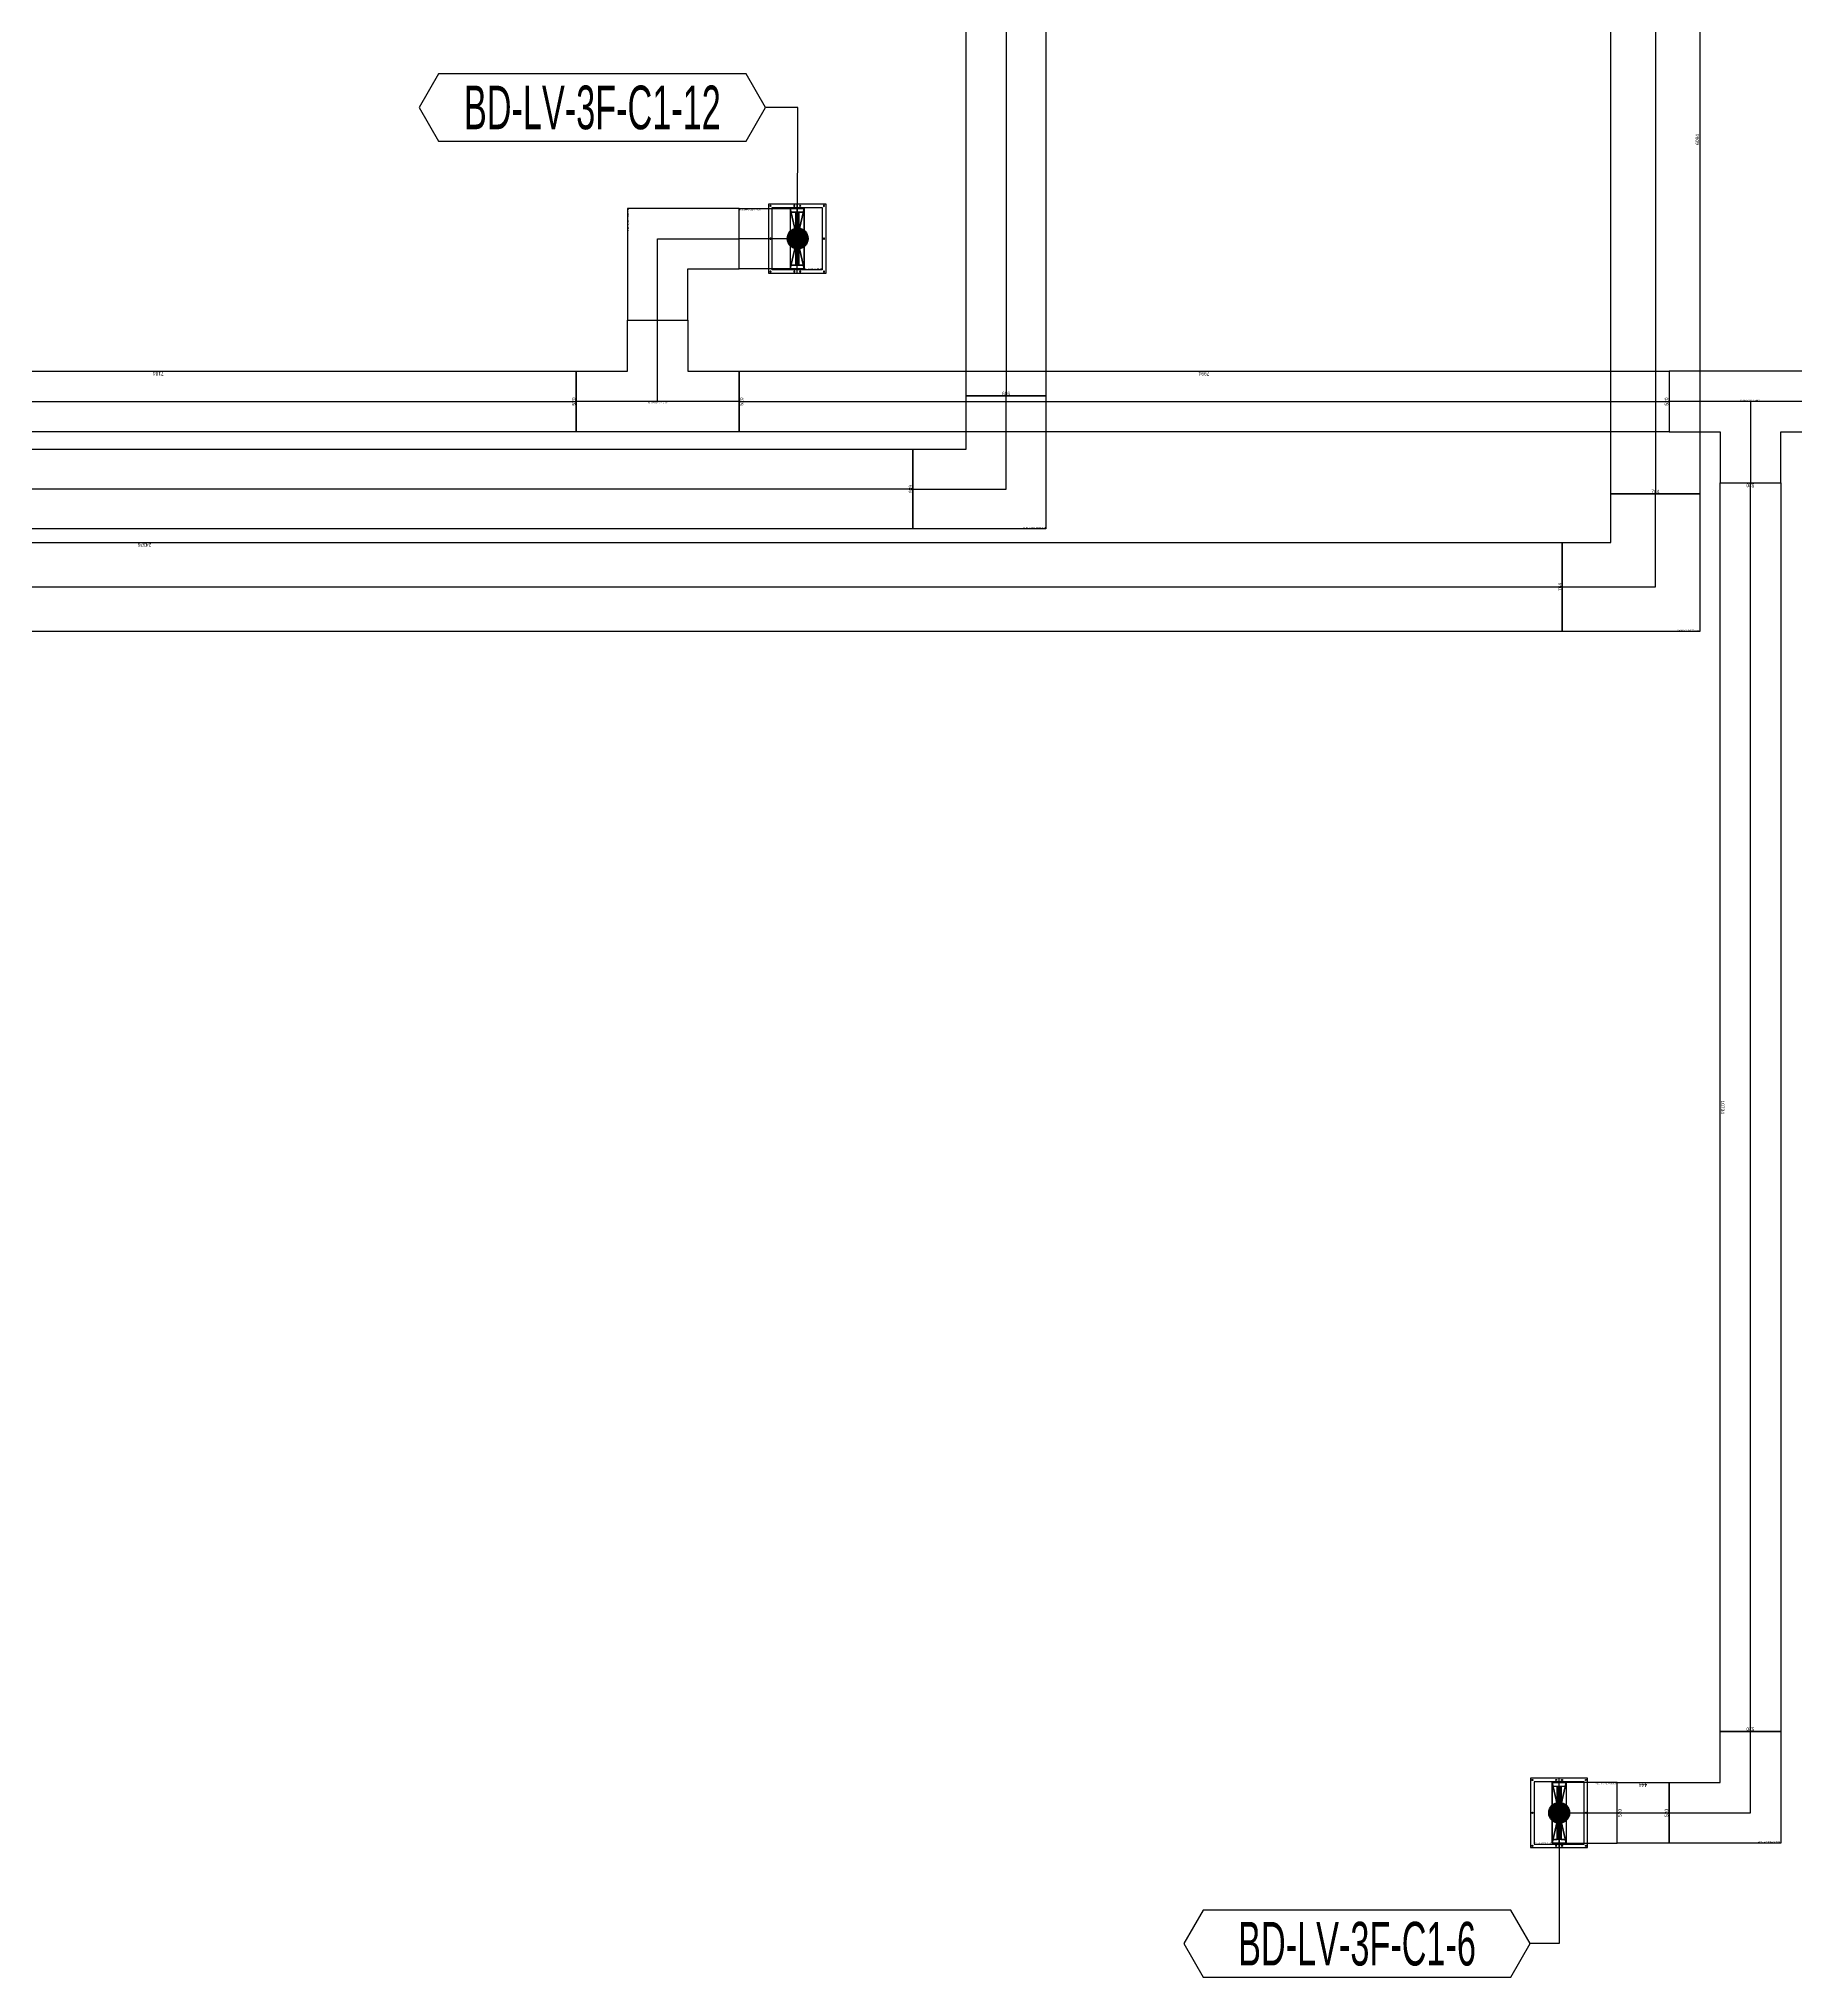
# Model space of a CAD drawing. Header units: millimetres. Extents: x 28486 to 374549, y -351975 to 868946.
# Drawn here: x 111388 to 126488, y 469809 to 486474 of the extents above; entities that cross this region are included whole.
import ezdxf
from ezdxf.enums import TextEntityAlignment as Align

# ---------------------------------------------------------------- set-up
doc = ezdxf.new("R2010")
doc.units = ezdxf.units.MM
doc.header["$LTSCALE"] = 150
doc.layers.get('Defpoints').update_dxf_attribs({"color": 150})
for name, color, linetype in [('-----27 Bus Duct_LV_380-220V_IT BACK UP', 2, 'Continuous'), ('-----27 Bus Duct_LV_380-220V_LOAD BANK', 7, 'Continuous'), ('-----29 주기', 1, 'Continuous'), ('-----30 Text', 2, 'Continuous'), ('-----99 Cable Schedule', 2, 'Continuous')]:
    doc.layers.add(name, color=color, linetype=linetype)
doc.styles.add('ELEC', font='')
doc.styles.get("Standard").update_dxf_attribs({"font": ''})
doc.styles.get('ELEC').set_extended_font_data('Dotum')
doc.styles.get('Standard').set_extended_font_data('Dotum')
doc.dimstyles.new('전기통신참고용-치수', dxfattribs={"dimscale": 15, "dimtxt": 2, "dimasz": 0, "dimexe": 0, "dimexo": 0, "dimgap": 0.4, "dimtad": 4, "dimdec": 0, "dimzin": 0, "dimdsep": 46, "dimtxsty": 'Standard', "dimblk": 'NONE', "dimcen": 0, "dimse1": 1, "dimse2": 1, "dimsd1": 1, "dimsd2": 1, "dimclrd": 8, "dimclre": 8, "dimclrt": 8, "dimadec": 0, "dimazin": 0, "dimtfac": 1, "dimtdec": 0, "dimtix": 1, "dimtmove": 2, "dimatfit": 0, "dimldrblk": 'NONE', "dimfxl": 2, "dimtolj": 1, "dimtzin": 0, "dimarcsym": 0})

# ---------------------------------------------------------------- blocks, each defined once
blk = doc.blocks.new('*D179')
at = {"layer": 'Defpoints', "color": 0, "transparency": 16777216}
for p in [(4.447997525858227e-12, 25668.00000112668), (686.0000000000044, 25668.00000112668), (686.0000000000044, 25668.00000112668)]:
    blk.add_point(p, dxfattribs=at)
at = {"color": 0, "transparency": 16777216, "insert": (343.0000000000044, 25646.97964834514), "char_height": 30, "attachment_point": 5}
blk.add_mtext('\\A1;{\\C0;686}', dxfattribs=at)
blk = doc.blocks.new('_None')
blk = doc.blocks.new('*D180')
at = {"layer": 'Defpoints', "color": 0, "transparency": 16777216}
for p in [(686.0000000000047, 25668.0000011267), (686.000000000098, 25668.0000011267), (686.0000000000016, 7716.000000019751)]:
    blk.add_point(p, dxfattribs=at)
at = {"color": 0, "transparency": 16777216, "insert": (664.9796472185578, 16692.00000057322), "char_height": 30, "attachment_point": 5, "rotation": 90}
blk.add_mtext('\\A1;{\\C0;17952}', dxfattribs=at)
blk = doc.blocks.new('*D181')
at = {"layer": 'Defpoints', "color": 0, "transparency": 16777216}
for p in [(1.35003119794419e-12, 7716.000000019747), (686.0000000000014, 7716.000000019747), (686.0000000000014, 7716.000000019747)]:
    blk.add_point(p, dxfattribs=at)
at = {"color": 0, "transparency": 16777216, "insert": (343.0000000000014, 7737.020352801293), "char_height": 30, "attachment_point": 5}
blk.add_mtext('\\A1;{\\C0;686}', dxfattribs=at)
blk = doc.blocks.new('*D175')
at = {"layer": 'Defpoints', "color": 0, "transparency": 16777216}
for p in [(1.662670001678634e-12, 8791.584995206606), (686.0000000000016, 8791.584995206606), (686.0000000000016, 8791.584995206606)]:
    blk.add_point(p, dxfattribs=at)
at = {"color": 0, "transparency": 16777216, "insert": (343.0000000000016, 8770.564642425059), "char_height": 30, "attachment_point": 5}
blk.add_mtext('\\A1;{\\C0;686}', dxfattribs=at)
blk = doc.blocks.new('*D176')
at = {"layer": 'Defpoints', "color": 0, "transparency": 16777216}
for p in [(686.0000000000018, 8791.58499520661), (686.0000000000924, 8791.58499520661), (686, -460.4137197933744)]:
    blk.add_point(p, dxfattribs=at)
at = {"color": 0, "transparency": 16777216, "insert": (664.9796472185477, 4165.585637706617), "char_height": 30, "attachment_point": 5, "rotation": 90}
blk.add_mtext('\\A1;{\\C0;9252}', dxfattribs=at)
blk = doc.blocks.new('*D177')
at = {"layer": 'Defpoints', "color": 0, "transparency": 16777216}
for p in [(-2.273736754432321e-13, -460.4137197933742), (685.9999999999998, -460.4137197933742), (685.9999999999998, -460.4137197933742)]:
    blk.add_point(p, dxfattribs=at)
at = {"color": 0, "transparency": 16777216, "insert": (342.9999999999998, -439.3933670118274), "char_height": 30, "attachment_point": 5}
blk.add_mtext('\\A1;{\\C0;686}', dxfattribs=at)
blk = doc.blocks.new('*D235')
at = {"layer": 'Defpoints', "color": 0, "transparency": 16777216}
for p in [(8.384404281969182e-13, 5289.427260535653), (520.0000000000007, 5289.427260535653), (520.0000000000007, 5289.427260535653)]:
    blk.add_point(p, dxfattribs=at)
at = {"color": 0, "transparency": 16777216, "insert": (260.0000000000007, 5268.406907754106), "char_height": 30, "attachment_point": 5}
blk.add_mtext('\\A1;{\\C0;520}', dxfattribs=at)
blk = doc.blocks.new('*D236')
at = {"layer": 'Defpoints', "color": 0, "transparency": 16777216}
for p in [(520.0000000000009, 5289.427260535655), (520.0000000001016, 5289.427260535655), (519.9999999999999, -1894.495851844458)]:
    blk.add_point(p, dxfattribs=at)
at = {"color": 0, "transparency": 16777216, "insert": (498.979647218556, 1697.465704345598), "char_height": 30, "attachment_point": 5, "rotation": 90}
blk.add_mtext('\\A1;{\\C0;7184}', dxfattribs=at)
blk = doc.blocks.new('*D237')
at = {"layer": 'Defpoints', "color": 0, "transparency": 16777216}
for p in [(-3.410605131648481e-13, -1894.495851844457), (519.9999999999997, -1894.495851844457), (519.9999999999997, -1894.495851844457)]:
    blk.add_point(p, dxfattribs=at)
at = {"color": 0, "transparency": 16777216, "insert": (259.9999999999997, -1873.475499062911), "char_height": 30, "attachment_point": 5}
blk.add_mtext('\\A1;{\\C0;520}', dxfattribs=at)
blk = doc.blocks.new('*U42')
at = {"color": 0}
blk.add_lwpolyline([(-260.0000000000036, -260), (-260.0000000000036, -700), (259.9999999999964, -700), (259.9999999999964, -260), (699.9999999999964, -260), (699.9999999999964, 260), (-700.0000000000036, 260), (-700.0000000000036, -260)], close=True, dxfattribs=at)
at = {"color": 1}
for points in [[(700, 0), (-700, 0)], [(0, 0), (0, -700)]]:
    blk.add_lwpolyline(points, dxfattribs=at)
at = {"color": 0, "style": 'ELEC'}
blk.add_text('BD TEE(HORIZ)-AL 4000A', height=10, dxfattribs=at).set_placement((-3.637978807091713e-12, 10), align=Align.MIDDLE)
blk = doc.blocks.new('*D251')
at = {"layer": 'Defpoints', "color": 0, "transparency": 16777216}
for p in [(2.096101070492296e-12, 12266.25923804597), (520.0000000000022, 12266.25923804597), (520.0000000000022, 12266.25923804597)]:
    blk.add_point(p, dxfattribs=at)
at = {"color": 0, "transparency": 16777216, "insert": (260.0000000000021, 12245.23888526442), "char_height": 30, "attachment_point": 5}
blk.add_mtext('\\A1;{\\C0;520}', dxfattribs=at)
blk = doc.blocks.new('*D252')
at = {"layer": 'Defpoints', "color": 0, "transparency": 16777216}
for p in [(520.0000000000024, 12266.25923804597), (520.0000000001066, 12266.25923804597), (520.0000000000006, 1532.653160475342)]:
    blk.add_point(p, dxfattribs=at)
at = {"color": 0, "transparency": 16777216, "insert": (498.9796472185628, 6899.456199260656), "char_height": 30, "attachment_point": 5, "rotation": 90}
blk.add_mtext('\\A1;{\\C0;10734}', dxfattribs=at)
blk = doc.blocks.new('*D253')
at = {"layer": 'Defpoints', "color": 0, "transparency": 16777216}
for p in [(2.700062395888381e-13, 1532.653160475342), (520.0000000000003, 1532.653160475342), (520.0000000000003, 1532.653160475342)]:
    blk.add_point(p, dxfattribs=at)
at = {"color": 0, "transparency": 16777216, "insert": (260.0000000000003, 1553.673513256889), "char_height": 30, "attachment_point": 5}
blk.add_mtext('\\A1;{\\C0;520}', dxfattribs=at)
blk = doc.blocks.new('*U23')
at = {"color": 1}
for p, q in [((60, 260), (-60, -260)), ((-60, 260), (60, -260))]:
    blk.add_line(p, q, dxfattribs=at)
at = {"color": 0}
blk.add_line((-3.637978807091713e-12, -298.4999999999964), (-3.637978807091713e-12, 298.5000000000036), dxfattribs=at)
for points in [[(-245.0000000000036, -298.4999999999964), (244.9999999999964, -298.4999999999964), (244.9999999999964, 298.5000000000036), (-245.0000000000036, 298.5000000000036)], [(-215.0000000000036, -267.4999999999964), (214.9999999999964, -267.4999999999964), (214.9999999999964, 267.5000000000036), (-215.0000000000036, 267.5000000000036)]]:
    blk.add_lwpolyline(points, close=True, dxfattribs=at)
at = {"color": 1}
blk.add_lwpolyline([(60, -260), (-60, -260), (-60, 260), (60, 260)], close=True, dxfattribs=at)
for points in [[(-60, 14, -0.414213562373095), (-58, 16), (-17.19999999999709, 16, 0.4142135623730951), (-16.19999999999709, 17), (-16.19999999999709, 227, 0.4142135623730951), (-17.19999999999709, 228), (-58, 228, -0.414213562373095), (-60, 230), (-60, 260, -0.4142135623730951), (-59, 259), (-59, 230, 0.4142135623730951), (-58, 229), (58, 229, 0.4142135623730951), (59, 230), (59, 259, -0.4142135623730951), (60, 260), (60, 230, -0.414213562373095), (58, 228), (17.19999999999709, 228, 0.4142135623730951), (16.19999999999709, 227), (16.19999999999709, 17, 0.4142135623730951), (17.19999999999709, 16), (58, 16, -0.414213562373095), (60, 14), (60.00000000000728, 2, -0.4142135623730951), (59.00000000000728, 3), (59, 14, 0.414213562373095), (58, 15), (-58, 15, 0.4142135623730951), (-59, 14), (-58.99999999999272, 3, -0.4142135623730951), (-59.99999999999272, 2), (-59.99999999999272, 2), (-59.99999999999272, 2), (-59.99999999999272, 2)], [(-15.19999999999709, 17), (-15.19999999999709, 227, -0.414213562373095), (-14.19999999999709, 228), (14.19999999999709, 228, -0.414213562373095), (15.19999999999709, 227), (15.19999999999709, 17, -0.414213562373095), (14.19999999999709, 16), (-14.19999999999709, 16, -0.414213562373095)], [(-14.19999999999709, 18), (-14.19999999999709, 226, -0.414213562373095), (-13.19999999999709, 227), (-8.85000000000582, 227, -0.414213562373095), (-7.850000000005821, 226), (-7.850000000005821, 18, -0.414213562373095), (-8.85000000000582, 17), (-13.19999999999709, 17, -0.414213562373095)], [(-6.849999999998545, 18), (-6.849999999998545, 226, -0.414213562373095), (-5.849999999998545, 227), (-1.500000000007276, 227, -0.414213562373095), (-0.500000000007276, 226), (-0.500000000007276, 18, -0.414213562373095), (-1.500000000007276, 17), (-5.849999999998545, 17, -0.414213562373095)], [(0.500000000007276, 18), (0.500000000007276, 226, -0.414213562373095), (1.500000000007276, 227), (5.849999999998545, 227, -0.414213562373095), (6.849999999998545, 226), (6.849999999998545, 18, -0.414213562373095), (5.849999999998545, 17), (1.500000000007276, 17, -0.414213562373095)], [(7.850000000005821, 18), (7.850000000005821, 226, -0.414213562373095), (8.85000000000582, 227), (13.19999999999709, 227, -0.414213562373095), (14.19999999999709, 226), (14.19999999999709, 18, -0.414213562373095), (13.19999999999709, 17), (8.85000000000582, 17, -0.414213562373095)], [(-60, -230, -0.414213562373095), (-58, -228), (-17.19999999999709, -228, 0.4142135623730951), (-16.19999999999709, -227), (-16.19999999999709, -17, 0.4142135623730951), (-17.19999999999709, -16), (-58, -16, -0.414213562373095), (-60, -14), (-59.99999999999272, 0, -0.4142135623730951), (-58.99999999999272, -1), (-59, -14, 0.4142135623730951), (-58, -15), (58, -15, 0.4142135623730951), (59, -14), (59.00000000000728, -1, -0.4142135623730951), (60.00000000000728, 0), (60, -14, -0.414213562373095), (58, -16), (17.19999999999709, -16, 0.4142135623730951), (16.19999999999709, -17), (16.19999999999709, -227, 0.4142135623730951), (17.19999999999709, -228), (58, -228, -0.414213562373095), (60, -230), (60, -260, -0.4142135623730951), (59, -259), (59, -230, 0.414213562373095), (58, -229), (-58, -229, 0.4142135623730951), (-59, -230), (-59, -259, -0.4142135623730951), (-60, -260), (-60, -260), (-60, -260), (-60, -260)], [(-15.19999999999709, -227), (-15.19999999999709, -17, -0.414213562373095), (-14.19999999999709, -16), (14.19999999999709, -16, -0.414213562373095), (15.19999999999709, -17), (15.19999999999709, -227, -0.414213562373095), (14.19999999999709, -228), (-14.19999999999709, -228, -0.414213562373095)], [(-14.19999999999709, -226), (-14.19999999999709, -18, -0.414213562373095), (-13.19999999999709, -17), (-8.85000000000582, -17, -0.414213562373095), (-7.850000000005821, -18), (-7.850000000005821, -226, -0.414213562373095), (-8.85000000000582, -227), (-13.19999999999709, -227, -0.414213562373095)], [(-6.849999999998545, -226), (-6.849999999998545, -18, -0.414213562373095), (-5.849999999998545, -17), (-1.500000000007276, -17, -0.414213562373095), (-0.500000000007276, -18), (-0.500000000007276, -226, -0.414213562373095), (-1.500000000007276, -227), (-5.849999999998545, -227, -0.414213562373095)], [(0.500000000007276, -226), (0.500000000007276, -18, -0.414213562373095), (1.500000000007276, -17), (5.849999999998545, -17, -0.414213562373095), (6.849999999998545, -18), (6.849999999998545, -226, -0.414213562373095), (5.849999999998545, -227), (1.500000000007276, -227, -0.414213562373095)], [(7.850000000005821, -226), (7.850000000005821, -18, -0.414213562373095), (8.85000000000582, -17), (13.19999999999709, -17, -0.414213562373095), (14.19999999999709, -18), (14.19999999999709, -226, -0.414213562373095), (13.19999999999709, -227), (8.85000000000582, -227, -0.414213562373095)]]:
    blk.add_lwpolyline(points, format="xyb", close=True, dxfattribs=at)
at = {"color": 0}
for centre in [(-230.0000000000036, 283.0000000000036), (-25.00000000000364, 283.0000000000036), (24.99999999999636, 283.0000000000036), (229.9999999999964, 283.0000000000036), (-230.0000000000036, 3.637978807091713e-12), (229.9999999999964, 3.637978807091713e-12), (-230.0000000000036, -282.9999999999964), (-25.00000000000364, -282.9999999999964), (24.99999999999636, -282.9999999999964), (229.9999999999964, -282.9999999999964)]:
    blk.add_circle(centre, 5, dxfattribs=at)
at = {"color": 0, "style": 'ELEC'}
blk.add_text('BD Flanged End-AL 4000A', height=10, dxfattribs=at).set_placement((-210.0000000000036, -257.4999999999964), align=Align.MIDDLE_LEFT)
blk = doc.blocks.new('*U22')
at = {"color": 1}
for p, q in [((340, 260), (220, -260)), ((220, 260), (340, -260))]:
    blk.add_line(p, q, dxfattribs=at)
at = {"color": 0}
blk.add_lwpolyline([(-220.0000000000036, -260), (219.9999999999964, -260), (219.9999999999964, 260), (-220.0000000000036, 260)], close=True, dxfattribs=at)
blk.add_lwpolyline([(219.9999999999964, -260), (339.9999999999964, -260), (339.9999999999964, 260), (219.9999999999964, 260)], dxfattribs=at)
at = {"color": 1}
for points in [[(220.0000000000036, 14, -0.414213562373095), (222.0000000000036, 16), (262.8000000000065, 16, 0.4142135623730951), (263.8000000000065, 17), (263.8000000000065, 227, 0.4142135623730951), (262.8000000000065, 228), (222.0000000000036, 228, -0.414213562373095), (220.0000000000036, 230), (220.0000000000036, 260, -0.4142135623730951), (221.0000000000036, 259), (221.0000000000036, 230, 0.4142135623730951), (222.0000000000036, 229), (338.0000000000036, 229, 0.4142135623730951), (339.0000000000036, 230), (339.0000000000036, 259, -0.4142135623730951), (340.0000000000036, 260), (340.0000000000036, 230, -0.414213562373095), (338.0000000000036, 228), (297.2000000000007, 228, 0.4142135623730951), (296.2000000000007, 227), (296.2000000000007, 17, 0.4142135623730951), (297.2000000000007, 16), (338.0000000000036, 16, -0.414213562373095), (340.0000000000036, 14), (340.0000000000109, 2, -0.4142135623730951), (339.0000000000109, 3), (339.0000000000036, 14, 0.414213562373095), (338.0000000000036, 15), (222.0000000000036, 15, 0.4142135623730951), (221.0000000000036, 14), (221.0000000000109, 3, -0.4142135623730951), (220.0000000000109, 2), (220.0000000000109, 2), (220.0000000000109, 2), (220.0000000000109, 2)], [(264.8000000000065, 17), (264.8000000000065, 227, -0.414213562373095), (265.8000000000065, 228), (294.2000000000007, 228, -0.414213562373095), (295.2000000000007, 227), (295.2000000000007, 17, -0.414213562373095), (294.2000000000007, 16), (265.8000000000065, 16, -0.414213562373095)], [(265.8000000000065, 18), (265.8000000000065, 226, -0.414213562373095), (266.8000000000065, 227), (271.1499999999978, 227, -0.414213562373095), (272.1499999999978, 226), (272.1499999999978, 18, -0.414213562373095), (271.1499999999978, 17), (266.8000000000065, 17, -0.414213562373095)], [(273.1500000000051, 18), (273.1500000000051, 226, -0.414213562373095), (274.1500000000051, 227), (278.4999999999964, 227, -0.414213562373095), (279.4999999999964, 226), (279.4999999999964, 18, -0.414213562373095), (278.4999999999964, 17), (274.1500000000051, 17, -0.414213562373095)], [(280.5000000000109, 18), (280.5000000000109, 226, -0.414213562373095), (281.5000000000109, 227), (285.8500000000022, 227, -0.414213562373095), (286.8500000000022, 226), (286.8500000000022, 18, -0.414213562373095), (285.8500000000022, 17), (281.5000000000109, 17, -0.414213562373095)], [(287.8500000000095, 18), (287.8500000000095, 226, -0.414213562373095), (288.8500000000095, 227), (293.2000000000007, 227, -0.414213562373095), (294.2000000000007, 226), (294.2000000000007, 18, -0.414213562373095), (293.2000000000007, 17), (288.8500000000095, 17, -0.414213562373095)], [(220.0000000000036, -230, -0.414213562373095), (222.0000000000036, -228), (262.8000000000065, -228, 0.4142135623730951), (263.8000000000065, -227), (263.8000000000065, -17, 0.4142135623730951), (262.8000000000065, -16), (222.0000000000036, -16, -0.414213562373095), (220.0000000000036, -14), (220.0000000000109, 0, -0.4142135623730951), (221.0000000000109, -1), (221.0000000000036, -14, 0.4142135623730951), (222.0000000000036, -15), (338.0000000000036, -15, 0.4142135623730951), (339.0000000000036, -14), (339.0000000000109, -1, -0.4142135623730951), (340.0000000000109, 0), (340.0000000000036, -14, -0.414213562373095), (338.0000000000036, -16), (297.2000000000007, -16, 0.4142135623730951), (296.2000000000007, -17), (296.2000000000007, -227, 0.4142135623730951), (297.2000000000007, -228), (338.0000000000036, -228, -0.414213562373095), (340.0000000000036, -230), (340.0000000000036, -260, -0.4142135623730951), (339.0000000000036, -259), (339.0000000000036, -230, 0.414213562373095), (338.0000000000036, -229), (222.0000000000036, -229, 0.4142135623730951), (221.0000000000036, -230), (221.0000000000036, -259, -0.4142135623730951), (220.0000000000036, -260), (220.0000000000036, -260), (220.0000000000036, -260), (220.0000000000036, -260)], [(264.8000000000065, -227), (264.8000000000065, -17, -0.414213562373095), (265.8000000000065, -16), (294.2000000000007, -16, -0.414213562373095), (295.2000000000007, -17), (295.2000000000007, -227, -0.414213562373095), (294.2000000000007, -228), (265.8000000000065, -228, -0.414213562373095)], [(265.8000000000065, -226), (265.8000000000065, -18, -0.414213562373095), (266.8000000000065, -17), (271.1499999999978, -17, -0.414213562373095), (272.1499999999978, -18), (272.1499999999978, -226, -0.414213562373095), (271.1499999999978, -227), (266.8000000000065, -227, -0.414213562373095)], [(273.1500000000051, -226), (273.1500000000051, -18, -0.414213562373095), (274.1500000000051, -17), (278.4999999999964, -17, -0.414213562373095), (279.4999999999964, -18), (279.4999999999964, -226, -0.414213562373095), (278.4999999999964, -227), (274.1500000000051, -227, -0.414213562373095)], [(280.5000000000109, -226), (280.5000000000109, -18, -0.414213562373095), (281.5000000000109, -17), (285.8500000000022, -17, -0.414213562373095), (286.8500000000022, -18), (286.8500000000022, -226, -0.414213562373095), (285.8500000000022, -227), (281.5000000000109, -227, -0.414213562373095)], [(287.8500000000095, -226), (287.8500000000095, -18, -0.414213562373095), (288.8500000000095, -17), (293.2000000000007, -17, -0.414213562373095), (294.2000000000007, -18), (294.2000000000007, -226, -0.414213562373095), (293.2000000000007, -227), (288.8500000000095, -227, -0.414213562373095)]]:
    blk.add_lwpolyline(points, format="xyb", close=True, dxfattribs=at)
blk.add_lwpolyline([(220, 0), (-220, 0)], dxfattribs=at)
at = {"color": 0, "style": 'ELEC'}
blk.add_text('BD ELBOW(VERT)-AL 4000A', height=10, dxfattribs=at).set_placement((-215.0000000000036, -250), align=Align.MIDDLE_LEFT)
blk = doc.blocks.new('*U24')
at = {"color": 0}
blk.add_lwpolyline([(-260.0000000000036, -260), (699.9999999999964, -260), (699.9999999999964, 260), (259.9999999999964, 260), (259.9999999999964, 700), (-260.0000000000036, 700)], close=True, dxfattribs=at)
at = {"color": 1}
blk.add_lwpolyline([(700, 0), (0, 0), (0, 700)], dxfattribs=at)
at = {"color": 0, "style": 'ELEC'}
blk.add_text('BD ELBOW(HORIZ)-AL 4000A', height=10, dxfattribs=at).set_placement((-255.0000000000036, -250), align=Align.MIDDLE_LEFT)
blk = doc.blocks.new('*D247')
at = {"layer": 'Defpoints', "color": 0, "transparency": 16777216}
for p in [(1.556088591314619e-12, 9221.874613428037), (520.0000000000015, 9221.874613428037), (520.0000000000015, 9221.874613428037)]:
    blk.add_point(p, dxfattribs=at)
at = {"color": 0, "transparency": 16777216, "insert": (260.0000000000015, 9200.85426064649), "char_height": 30, "attachment_point": 5}
blk.add_mtext('\\A1;{\\C0;520}', dxfattribs=at)
blk = doc.blocks.new('*D248')
at = {"layer": 'Defpoints', "color": 0, "transparency": 16777216}
for p in [(520.0000000000017, 9221.87461342804), (520.0000000001058, 9221.87461342804), (520.0000000000006, 1227.625257093913)]:
    blk.add_point(p, dxfattribs=at)
at = {"color": 0, "transparency": 16777216, "insert": (498.9796472185613, 5224.749935260976), "char_height": 30, "attachment_point": 5, "rotation": 90}
blk.add_mtext('\\A1;{\\C0;7994}', dxfattribs=at)
blk = doc.blocks.new('*D249')
at = {"layer": 'Defpoints', "color": 0, "transparency": 16777216}
for p in [(2.273736754432321e-13, 1227.625257093912), (520.0000000000003, 1227.625257093912), (520.0000000000003, 1227.625257093912)]:
    blk.add_point(p, dxfattribs=at)
at = {"color": 0, "transparency": 16777216, "insert": (260.0000000000003, 1248.645609875459), "char_height": 30, "attachment_point": 5}
blk.add_mtext('\\A1;{\\C0;520}', dxfattribs=at)
blk = doc.blocks.new('*D817')
at = {"layer": 'Defpoints', "color": 0, "transparency": 16777216}
for p in [(764.0000000000024, 12904.5041499321), (764.0000000001013, 12904.5041499321), (763.9999999999984, -11471.49585004932)]:
    blk.add_point(p, dxfattribs=at)
at = {"color": 0, "transparency": 16777216, "insert": (742.9796472185573, 716.5041499413892), "char_height": 30, "attachment_point": 5, "rotation": 90}
blk.add_mtext('\\A1;{\\C0;24376}', dxfattribs=at)
blk = doc.blocks.new('*D818')
at = {"layer": 'Defpoints', "color": 0, "transparency": 16777216}
for p in [(-2.010835942201084e-12, -11471.49585004932), (763.9999999999982, -11471.49585004932), (763.9999999999982, -11471.49585004932)]:
    blk.add_point(p, dxfattribs=at)
at = {"color": 0, "transparency": 16777216, "insert": (381.9999999999981, -11450.47549726777), "char_height": 30, "attachment_point": 5}
blk.add_mtext('\\A1;{\\C0;764}', dxfattribs=at)
blk = doc.blocks.new('*D330')
at = {"layer": 'Defpoints', "color": 0, "transparency": 16777216}
for p in [(-1.783462266757851e-12, -9677.495207617103), (763.9999999999982, -9677.495207617103), (763.9999999999982, -9677.495207617103)]:
    blk.add_point(p, dxfattribs=at)
at = {"color": 0, "transparency": 16777216, "insert": (381.9999999999982, -9698.51556039865), "char_height": 30, "attachment_point": 5}
blk.add_mtext('\\A1;{\\C0;764}', dxfattribs=at)
blk = doc.blocks.new('*D331')
at = {"layer": 'Defpoints', "color": 0, "transparency": 16777216}
for p in [(763.9999999999984, -9677.495207617107), (764.0000000000953, -9677.495207617107), (763.9999999999976, -15771.49520759191)]:
    blk.add_point(p, dxfattribs=at)
at = {"color": 0, "transparency": 16777216, "insert": (742.9796472185454, -12724.49520760451), "char_height": 30, "attachment_point": 5, "rotation": 90}
blk.add_mtext('\\A1;{\\C0;6094}', dxfattribs=at)
blk = doc.blocks.new('*D332')
at = {"layer": 'Defpoints', "color": 0, "transparency": 16777216}
for p in [(-2.771116669464391e-12, -15771.49520759191), (763.9999999999974, -15771.49520759191), (763.9999999999974, -15771.49520759191)]:
    blk.add_point(p, dxfattribs=at)
at = {"color": 0, "transparency": 16777216, "insert": (381.9999999999973, -15750.47485481036), "char_height": 30, "attachment_point": 5}
blk.add_mtext('\\A1;{\\C0;764}', dxfattribs=at)
blk = doc.blocks.new('*U74')
at = {"color": 0}
blk.add_lwpolyline([(-342.9999999999964, -343), (799.9999999999964, -343), (799.9999999999964, 343), (342.9999999999964, 343), (342.9999999999964, 800), (-343.0000000000036, 800)], close=True, dxfattribs=at)
at = {"color": 1}
blk.add_lwpolyline([(800, 0), (0, 0), (0, 800)], dxfattribs=at)
at = {"color": 0, "style": 'ELEC'}
blk.add_text('BD ELBOW(HORIZ)-AL 5000A', height=10, dxfattribs=at).set_placement((-337.9999999999964, -333), align=Align.MIDDLE_LEFT)
blk = doc.blocks.new('A$C9a0ab699')
h = blk.add_hatch(color=0)
edge = h.paths.add_edge_path()
edge.add_arc((2.182787284255028e-11, 2.299202606081963e-09), 64.0071934098378, 720.0000000000341, 1080.000000000034, ccw=False)
at = {"color": 0}
blk.add_circle((2.182787284255028e-11, 2.299202606081963e-09), 64.0071934098378, dxfattribs=at)
blk = doc.blocks.new('*U15')
at = {"color": 0}
blk.add_lwpolyline([(-382.0000000000036, -382), (799.9999999999964, -382), (799.9999999999964, 382), (381.9999999999964, 382), (381.9999999999964, 800), (-382.0000000000036, 800)], close=True, dxfattribs=at)
at = {"color": 1}
blk.add_lwpolyline([(800, 0), (0, 0), (0, 800)], dxfattribs=at)
at = {"color": 0, "style": 'ELEC'}
blk.add_text('BD ELBOW(HORIZ)-AL 6300A', height=10, dxfattribs=at).set_placement((-377.0000000000036, -372), align=Align.MIDDLE_LEFT)
blk = doc.blocks.new('*D880')
at = {"layer": 'Defpoints', "color": 0, "transparency": 16777216}
for p in [(1.193711796076968e-12, 7178.37461342699), (520.0000000000011, 7178.37461342699), (520.0000000000011, 7178.37461342699)]:
    blk.add_point(p, dxfattribs=at)
at = {"color": 0, "transparency": 16777216, "insert": (260.0000000000011, 7157.354260645443), "char_height": 30, "attachment_point": 5}
blk.add_mtext('\\A1;{\\C0;520}', dxfattribs=at)
blk = doc.blocks.new('*D881')
at = {"layer": 'Defpoints', "color": 0, "transparency": 16777216}
for p in [(520.0000000000014, 7178.374613426993), (520.0000000001074, 7178.374613426993), (520.0000000000015, 6734.12461365153)]:
    blk.add_point(p, dxfattribs=at)
at = {"color": 0, "transparency": 16777216, "insert": (499.0000000001093, 6956.249613539259), "char_height": 30, "attachment_point": 5, "rotation": 90}
blk.add_mtext('\\A1;{\\C0;444}', dxfattribs=at)
blk = doc.blocks.new('*D882')
at = {"layer": 'Defpoints', "color": 0, "transparency": 16777216}
for p in [(1.20792265079217e-12, 6734.124613651526), (520.0000000000013, 6734.124613651526), (520.0000000000013, 6734.124613651526)]:
    blk.add_point(p, dxfattribs=at)
at = {"color": 0, "transparency": 16777216, "insert": (260.0000000000013, 6755.144966433073), "char_height": 30, "attachment_point": 5}
blk.add_mtext('\\A1;{\\C0;520}', dxfattribs=at)
blk = doc.blocks.new('*U178')
at = {"color": 1}
blk.add_line((343.0000000000044, 25668.00000112668), (343.0000000000013, 7716.000000019747), dxfattribs=at)
at = {"color": 0}
blk.add_lwpolyline([(686.0000000000014, 7716.000000019747), (1.35003119794419e-12, 7716.000000019747), (4.447997525858227e-12, 25668.00000112668), (686.0000000000044, 25668.00000112668)], close=True, dxfattribs=at)
for base, p1, p2, override, picture, middle in [((686.0000000000044, 25668.00000112668), (4.447997525858227e-12, 25668.00000112668), (686.0000000000044, 25668.00000112668), {"dimtxsty": 'Standard', "dimclrd": 0, "dimclre": 0, "dimclrt": 0}, '*D179', (343.0000000000044, 25646.97964834514)), ((686.0000000000014, 7716.000000019747), (1.35003119794419e-12, 7716.000000019747), (686.0000000000014, 7716.000000019747), {"dimtad": 1, "dimtxsty": 'Standard', "dimclrd": 0, "dimclre": 0, "dimclrt": 0}, '*D181', (343.0000000000014, 7737.020352801293))]:
    dim = blk.add_linear_dim(base=base, p1=p1, p2=p2, text='{\\C0;<>}', dimstyle='전기통신참고용-치수', override=override, dxfattribs=at)
    dim.commit()
    dim.dimension.update_dxf_attribs({"geometry": picture, "text_midpoint": middle})
dim = blk.add_linear_dim(base=(686.000000000098, 25668.0000011267), p1=(686.0000000000014, 7716.000000019747), p2=(686.0000000000044, 25668.00000112668), angle=90, text='{\\C0;<>}', dimstyle='전기통신참고용-치수', override={"dimtad": 1, "dimtxsty": 'Standard', "dimclrd": 0, "dimclre": 0, "dimclrt": 0}, dxfattribs=at)
dim.commit()
dim.dimension.update_dxf_attribs({"geometry": '*D180', "text_midpoint": (664.9796472185578, 16692.00000057322)})
blk = doc.blocks.new('*U174')
at = {"color": 1}
blk.add_line((343.0000000000016, 8791.584995206606), (342.9999999999997, -460.4137197933742), dxfattribs=at)
at = {"color": 0}
blk.add_lwpolyline([(685.9999999999998, -460.4137197933742), (-2.273736754432321e-13, -460.4137197933742), (1.662670001678634e-12, 8791.584995206606), (686.0000000000016, 8791.584995206606)], close=True, dxfattribs=at)
for base, p1, p2, override, picture, middle in [((686.0000000000016, 8791.584995206606), (1.662670001678634e-12, 8791.584995206606), (686.0000000000016, 8791.584995206606), {"dimtxsty": 'Standard', "dimclrd": 0, "dimclre": 0, "dimclrt": 0}, '*D175', (343.0000000000016, 8770.564642425059)), ((685.9999999999998, -460.4137197933742), (-2.273736754432321e-13, -460.4137197933742), (685.9999999999998, -460.4137197933742), {"dimtad": 1, "dimtxsty": 'Standard', "dimclrd": 0, "dimclre": 0, "dimclrt": 0}, '*D177', (342.9999999999998, -439.3933670118274))]:
    dim = blk.add_linear_dim(base=base, p1=p1, p2=p2, text='{\\C0;<>}', dimstyle='전기통신참고용-치수', override=override, dxfattribs=at)
    dim.commit()
    dim.dimension.update_dxf_attribs({"geometry": picture, "text_midpoint": middle})
dim = blk.add_linear_dim(base=(686.0000000000924, 8791.58499520661), p1=(685.9999999999998, -460.4137197933742), p2=(686.0000000000016, 8791.584995206606), angle=90, text='{\\C0;<>}', dimstyle='전기통신참고용-치수', override={"dimtad": 1, "dimtxsty": 'Standard', "dimclrd": 0, "dimclre": 0, "dimclrt": 0}, dxfattribs=at)
dim.commit()
dim.dimension.update_dxf_attribs({"geometry": '*D176', "text_midpoint": (664.9796472185477, 4165.585637706617)})
blk = doc.blocks.new('*U234')
at = {"color": 1}
blk.add_line((260.0000000000007, 5289.427260535653), (259.9999999999997, -1894.495851844457), dxfattribs=at)
at = {"color": 0}
blk.add_lwpolyline([(519.9999999999997, -1894.495851844457), (-3.410605131648481e-13, -1894.495851844457), (8.384404281969182e-13, 5289.427260535653), (520.0000000000007, 5289.427260535653)], close=True, dxfattribs=at)
for base, p1, p2, override, picture, middle in [((520.0000000000007, 5289.427260535653), (8.384404281969182e-13, 5289.427260535653), (520.0000000000007, 5289.427260535653), {"dimtxsty": 'Standard', "dimclrd": 0, "dimclre": 0, "dimclrt": 0}, '*D235', (260.0000000000007, 5268.406907754106)), ((519.9999999999997, -1894.495851844457), (-3.410605131648481e-13, -1894.495851844457), (519.9999999999997, -1894.495851844457), {"dimtad": 1, "dimtxsty": 'Standard', "dimclrd": 0, "dimclre": 0, "dimclrt": 0}, '*D237', (259.9999999999997, -1873.475499062911))]:
    dim = blk.add_linear_dim(base=base, p1=p1, p2=p2, text='{\\C0;<>}', dimstyle='전기통신참고용-치수', override=override, dxfattribs=at)
    dim.commit()
    dim.dimension.update_dxf_attribs({"geometry": picture, "text_midpoint": middle})
dim = blk.add_linear_dim(base=(520.0000000001016, 5289.427260535655), p1=(519.9999999999997, -1894.495851844457), p2=(520.0000000000007, 5289.427260535653), angle=90, text='{\\C0;<>}', dimstyle='전기통신참고용-치수', override={"dimtad": 1, "dimtxsty": 'Standard', "dimclrd": 0, "dimclre": 0, "dimclrt": 0}, dxfattribs=at)
dim.commit()
dim.dimension.update_dxf_attribs({"geometry": '*D236', "text_midpoint": (498.979647218556, 1697.465704345598)})
blk = doc.blocks.new('*U250')
at = {"color": 1}
blk.add_line((260.0000000000019, 12266.25923804597), (260.0000000000002, 1532.653160475342), dxfattribs=at)
at = {"color": 0}
blk.add_lwpolyline([(520.0000000000003, 1532.653160475342), (2.700062395888381e-13, 1532.653160475342), (2.096101070492296e-12, 12266.25923804597), (520.0000000000022, 12266.25923804597)], close=True, dxfattribs=at)
for base, p1, p2, override, picture, middle in [((520.0000000000022, 12266.25923804597), (2.096101070492296e-12, 12266.25923804597), (520.0000000000022, 12266.25923804597), {"dimtxsty": 'Standard', "dimclrd": 0, "dimclre": 0, "dimclrt": 0}, '*D251', (260.0000000000021, 12245.23888526442)), ((520.0000000000003, 1532.653160475342), (2.700062395888381e-13, 1532.653160475342), (520.0000000000003, 1532.653160475342), {"dimtad": 1, "dimtxsty": 'Standard', "dimclrd": 0, "dimclre": 0, "dimclrt": 0}, '*D253', (260.0000000000003, 1553.673513256889))]:
    dim = blk.add_linear_dim(base=base, p1=p1, p2=p2, text='{\\C0;<>}', dimstyle='전기통신참고용-치수', override=override, dxfattribs=at)
    dim.commit()
    dim.dimension.update_dxf_attribs({"geometry": picture, "text_midpoint": middle})
dim = blk.add_linear_dim(base=(520.0000000001066, 12266.25923804597), p1=(520.0000000000003, 1532.653160475342), p2=(520.0000000000022, 12266.25923804597), angle=90, text='{\\C0;<>}', dimstyle='전기통신참고용-치수', override={"dimtad": 1, "dimtxsty": 'Standard', "dimclrd": 0, "dimclre": 0, "dimclrt": 0}, dxfattribs=at)
dim.commit()
dim.dimension.update_dxf_attribs({"geometry": '*D252', "text_midpoint": (498.9796472185628, 6899.456199260656)})
blk = doc.blocks.new('*U246')
at = {"color": 1}
blk.add_line((260.0000000000014, 9221.874613428037), (260.0000000000002, 1227.625257093912), dxfattribs=at)
at = {"color": 0}
blk.add_lwpolyline([(520.0000000000003, 1227.625257093912), (2.273736754432321e-13, 1227.625257093912), (1.556088591314619e-12, 9221.874613428037), (520.0000000000015, 9221.874613428037)], close=True, dxfattribs=at)
for base, p1, p2, override, picture, middle in [((520.0000000000015, 9221.874613428037), (1.556088591314619e-12, 9221.874613428037), (520.0000000000015, 9221.874613428037), {"dimtxsty": 'Standard', "dimclrd": 0, "dimclre": 0, "dimclrt": 0}, '*D247', (260.0000000000015, 9200.85426064649)), ((520.0000000000003, 1227.625257093912), (2.273736754432321e-13, 1227.625257093912), (520.0000000000003, 1227.625257093912), {"dimtad": 1, "dimtxsty": 'Standard', "dimclrd": 0, "dimclre": 0, "dimclrt": 0}, '*D249', (260.0000000000003, 1248.645609875459))]:
    dim = blk.add_linear_dim(base=base, p1=p1, p2=p2, text='{\\C0;<>}', dimstyle='전기통신참고용-치수', override=override, dxfattribs=at)
    dim.commit()
    dim.dimension.update_dxf_attribs({"geometry": picture, "text_midpoint": middle})
dim = blk.add_linear_dim(base=(520.0000000001058, 9221.87461342804), p1=(520.0000000000003, 1227.625257093912), p2=(520.0000000000015, 9221.874613428037), angle=90, text='{\\C0;<>}', dimstyle='전기통신참고용-치수', override={"dimtad": 1, "dimtxsty": 'Standard', "dimclrd": 0, "dimclre": 0, "dimclrt": 0}, dxfattribs=at)
dim.commit()
dim.dimension.update_dxf_attribs({"geometry": '*D248', "text_midpoint": (498.9796472185613, 5224.749935260976)})
blk = doc.blocks.new('*U815')
at = {"color": 1}
blk.add_line((382.0000000000022, 12904.50414993209), (381.9999999999981, -11471.49585004932), dxfattribs=at)
at = {"color": 0}
blk.add_lwpolyline([(763.9999999999982, -11471.49585004932), (-2.010835942201084e-12, -11471.49585004932), (2.19557705349871e-12, 12904.50414993209), (764.0000000000022, 12904.50414993209)], close=True, dxfattribs=at)
dim = blk.add_linear_dim(base=(764.0000000001013, 12904.5041499321), p1=(763.9999999999982, -11471.49585004932), p2=(764.0000000000022, 12904.50414993209), angle=90, text='{\\C0;<>}', dimstyle='전기통신참고용-치수', override={"dimtad": 1, "dimtxsty": 'Standard', "dimclrd": 0, "dimclre": 0, "dimclrt": 0}, dxfattribs=at)
dim.commit()
dim.dimension.update_dxf_attribs({"geometry": '*D817', "text_midpoint": (742.9796472185573, 716.5041499413892)})
dim = blk.add_linear_dim(base=(763.9999999999982, -11471.49585004932), p1=(-2.010835942201084e-12, -11471.49585004932), p2=(763.9999999999982, -11471.49585004932), text='{\\C0;<>}', dimstyle='전기통신참고용-치수', override={"dimtad": 1, "dimtxsty": 'Standard', "dimclrd": 0, "dimclre": 0, "dimclrt": 0}, dxfattribs=at)
dim.commit()
dim.dimension.update_dxf_attribs({"geometry": '*D818', "text_midpoint": (381.9999999999981, -11450.47549726777)})
blk = doc.blocks.new('*U329')
at = {"color": 1}
blk.add_line((381.9999999999982, -9677.495207617103), (381.9999999999973, -15771.49520759191), dxfattribs=at)
at = {"color": 0}
blk.add_lwpolyline([(763.9999999999974, -15771.49520759191), (-2.771116669464391e-12, -15771.49520759191), (-1.783462266757851e-12, -9677.495207617103), (763.9999999999982, -9677.495207617103)], close=True, dxfattribs=at)
for base, p1, p2, override, picture, middle in [((763.9999999999982, -9677.495207617103), (-1.783462266757851e-12, -9677.495207617103), (763.9999999999982, -9677.495207617103), {"dimtxsty": 'Standard', "dimclrd": 0, "dimclre": 0, "dimclrt": 0}, '*D330', (381.9999999999982, -9698.51556039865)), ((763.9999999999974, -15771.49520759191), (-2.771116669464391e-12, -15771.49520759191), (763.9999999999974, -15771.49520759191), {"dimtad": 1, "dimtxsty": 'Standard', "dimclrd": 0, "dimclre": 0, "dimclrt": 0}, '*D332', (381.9999999999973, -15750.47485481036))]:
    dim = blk.add_linear_dim(base=base, p1=p1, p2=p2, text='{\\C0;<>}', dimstyle='전기통신참고용-치수', override=override, dxfattribs=at)
    dim.commit()
    dim.dimension.update_dxf_attribs({"geometry": picture, "text_midpoint": middle})
dim = blk.add_linear_dim(base=(764.0000000000953, -9677.495207617107), p1=(763.9999999999974, -15771.49520759191), p2=(763.9999999999982, -9677.495207617103), angle=90, text='{\\C0;<>}', dimstyle='전기통신참고용-치수', override={"dimtad": 1, "dimtxsty": 'Standard', "dimclrd": 0, "dimclre": 0, "dimclrt": 0}, dxfattribs=at)
dim.commit()
dim.dimension.update_dxf_attribs({"geometry": '*D331', "text_midpoint": (742.9796472185454, -12724.49520760451)})
blk = doc.blocks.new('*U879')
at = {"color": 1}
blk.add_line((260.0000000000011, 7178.37461342699), (260.0000000000012, 6734.124613651526), dxfattribs=at)
at = {"color": 0}
blk.add_lwpolyline([(520.0000000000013, 6734.124613651526), (1.20792265079217e-12, 6734.124613651526), (1.193711796076968e-12, 7178.37461342699), (520.0000000000011, 7178.37461342699)], close=True, dxfattribs=at)
for base, p1, p2, override, picture, middle in [((520.0000000000011, 7178.37461342699), (1.193711796076968e-12, 7178.37461342699), (520.0000000000011, 7178.37461342699), {"dimtxsty": 'Standard', "dimclrd": 0, "dimclre": 0, "dimclrt": 0}, '*D880', (260.0000000000011, 7157.354260645443)), ((520.0000000000013, 6734.124613651526), (1.20792265079217e-12, 6734.124613651526), (520.0000000000013, 6734.124613651526), {"dimtad": 1, "dimtxsty": 'Standard', "dimclrd": 0, "dimclre": 0, "dimclrt": 0}, '*D882', (260.0000000000013, 6755.144966433073))]:
    dim = blk.add_linear_dim(base=base, p1=p1, p2=p2, text='{\\C0;<>}', dimstyle='전기통신참고용-치수', override=override, dxfattribs=at)
    dim.commit()
    dim.dimension.update_dxf_attribs({"geometry": picture, "text_midpoint": middle})
dim = blk.add_linear_dim(base=(520.0000000001074, 7178.374613426993), p1=(520.0000000000013, 6734.124613651526), p2=(520.0000000000011, 7178.37461342699), angle=90, text='{\\C0;<>}', dimstyle='전기통신참고용-치수', override={"dimtad": 1, "dimtxsty": 'Standard', "dimclrd": 0, "dimclre": 0, "dimclrt": 0}, dxfattribs=at)
dim.commit()
dim.dimension.update_dxf_attribs({"geometry": '*D881', "text_midpoint": (499.0000000001093, 6956.249613539259)})

msp = doc.modelspace()

# ---------------------------------------------------------------- linework, layer by layer
at = {"layer": '-----29 주기'}
msp.add_lwpolyline([(114824.496668338, 486172.3436789472), (114657.7867781261, 485883.5936789455), (114824.4966683405, 485594.843678942), (117470.3075474473, 485594.843678942), (117637.0174376707, 485883.5936789455), (117470.3075474448, 486172.3436789472)], close=True, dxfattribs=at)
at = {"layer": '-----29 주기', "elevation": -4.402670920499228e-08}
msp.add_lwpolyline([(121398.0865525574, 470386.2145904675), (121231.3766623455, 470097.4645904658), (121398.0865525599, 469808.7145904623), (124043.8974316667, 469808.7145904623), (124210.6073218901, 470097.4645904658), (124043.8974316642, 470386.2145904675)], close=True, dxfattribs=at)
at = {"layer": '-----99 Cable Schedule', "color": 1}
msp.add_lwpolyline([(117912.2004807458, 484756.0175901823), (117912.7004807458, 485883.5936789455), (117637.0174376707, 485883.5936789455)], dxfattribs=at)
at = {"layer": '-----99 Cable Schedule', "color": 1, "elevation": -4.402670920499228e-08}
msp.add_lwpolyline([(124457.5706705575, 471225.040679229), (124458.0706705576, 470097.4645904658), (124210.6073218901, 470097.4645904658)], dxfattribs=at)

# ---------------------------------------------------------------- block references
at = {"layer": '-----27 Bus Duct_LV_380-220V_IT BACK UP'}
for name, p in [('*U174', (119360.5713134101, 483863.4313099257)), ('*U42', (126102.8206704131, 483355.0175901327, -2.104691170413873e-08)), ('*U23', (124458.5706706377, 471221.4115125621, -1.304868135244924e-08))]:
    msp.add_blockref(name, p, dxfattribs=at)
for name, p, rotation in [('*U24', (116708.571314079, 484755.0175901054), 270), ('*U234', (114114.0754622346, 483095.0175901327), 89.99999999999999), ('*U246', (126630.445927507, 483095.0175901327), 89.99999999999999), ('*U178', (93235.5713122834, 482946.0175901327), 270), ('*U250', (126362.8206704131, 484187.6707506081, -2.104691170413873e-08), 180), ('*U22', (124738.5706706377, 471221.4115125621, -1.304868135244924e-08), 180), ('*U879', (132136.9452840646, 470961.4115125621, -1.304868135244924e-08), 89.99999999999999)]:
    msp.add_blockref(name, p, dxfattribs=dict(at, rotation=rotation))
at = {"layer": '-----27 Bus Duct_LV_380-220V_IT BACK UP', "xscale": -1, "rotation": 180}
for name, p in [('*U22', (117628.571314079, 484755.0175901054)), ('*U42', (116708.571314079, 483355.0175901328))]:
    msp.add_blockref(name, p, dxfattribs=at)
at = {"layer": '-----27 Bus Duct_LV_380-220V_IT BACK UP', "xscale": -1}
for name, p in [('*U23', (117908.571314079, 484755.0175901054)), ('*U74', (119703.5713134101, 482603.0175901324)), ('*U24', (126102.8206704131, 471221.4115125621, -2.104691170413873e-08))]:
    msp.add_blockref(name, p, dxfattribs=at)
at = {"layer": '-----27 Bus Duct_LV_380-220V_LOAD BANK'}
msp.add_blockref('*U329', (124903.5713122837, 498332.511512777), dxfattribs=at)
at = {"layer": '-----27 Bus Duct_LV_380-220V_LOAD BANK', "xscale": -1}
msp.add_blockref('*U15', (125285.5713122837, 481761.0175901326), dxfattribs=at)
at = {"layer": '-----27 Bus Duct_LV_380-220V_LOAD BANK', "rotation": 89.99999999999999}
msp.add_blockref('*U815', (113014.0754622344, 481379.0175901326), dxfattribs=at)
at = {"layer": '-----99 Cable Schedule', "color": 1, "xscale": 1.40625, "yscale": 1.40625, "zscale": 1.40625}
msp.add_blockref('A$C9a0ab699', (117912.2004807458, 484756.0175901823), dxfattribs=at)
at = {"layer": '-----99 Cable Schedule', "color": 1, "xscale": 1.40625, "yscale": 1.40625, "zscale": 1.40625, "rotation": 270}
msp.add_blockref('A$C9a0ab699', (124458.5706706344, 471221.4115125622, -1.304868135244924e-08), dxfattribs=at)

# ---------------------------------------------------------------- texts
at = {"layer": '-----30 Text', "linetype": 'Continuous', "style": 'ELEC', "width": 0.6}
for s, p in [('BD-LV-3F-C1-12', (116147.4021078925, 485883.5936789446)), ('BD-LV-3F-C1-6', (122720.991992112, 470097.4645904648, -4.351477124950711e-08))]:
    msp.add_text(s, height=375, dxfattribs=at).set_placement(p, align=Align.MIDDLE)

doc.saveas('drawing.dxf')
